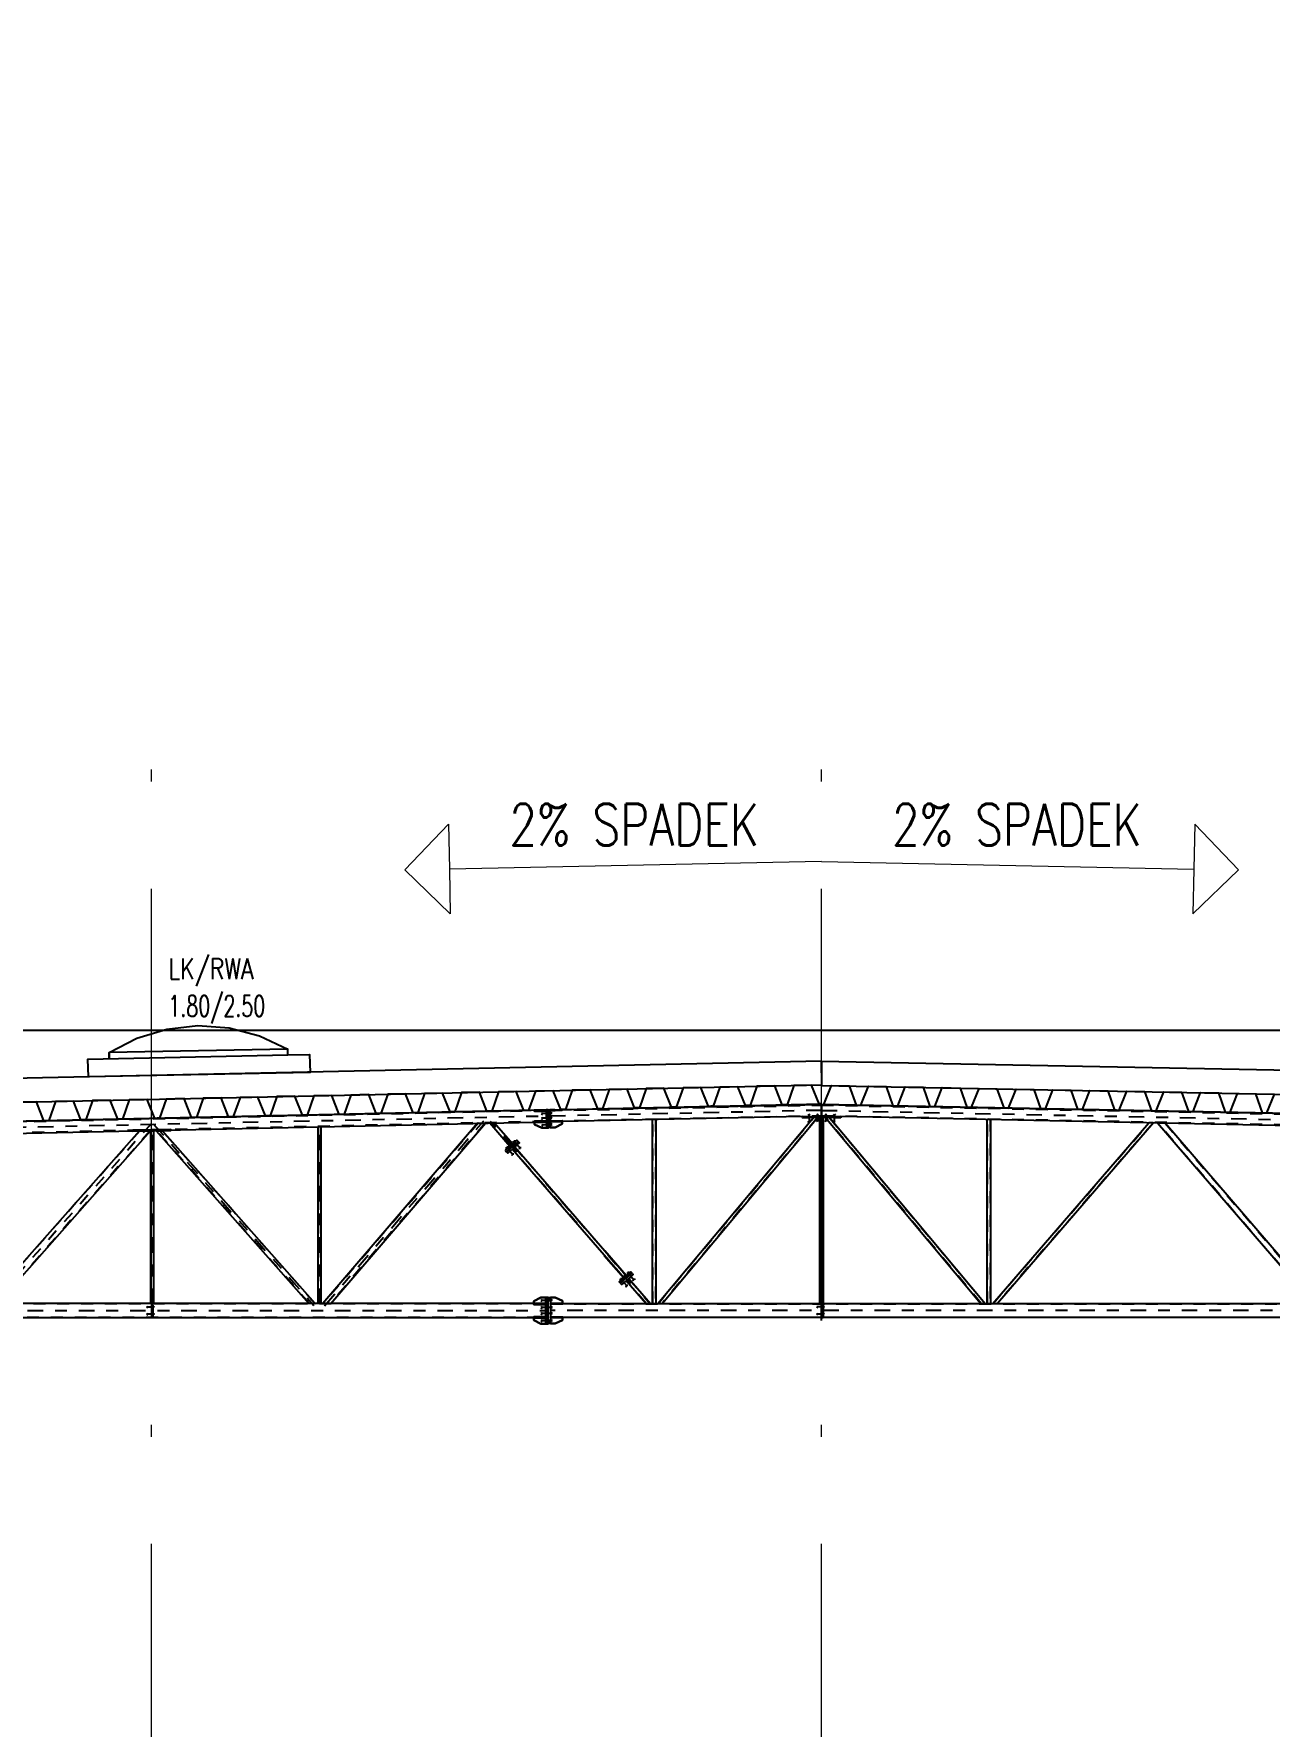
# Model space of a CAD drawing. Extents: x 6529560 to 6558080, y 5579316 to 5588131.
# Drawn here: x 6543749.5 to 6543759.87, y 5579491.62 to 5579505.82 of the extents above; entities that cross this region are included whole.
import ezdxf

# ---------------------------------------------------------------- set-up
doc = ezdxf.new("R2010")
doc.units = 0
doc.header["$MEASUREMENT"] = 0
for name, pattern in [('ACAD_ISO03W100', [30, 12, -18]), ('ACAD_ISO10W100', [18, 12, -3, 0, -3]), ('DASHDOT', [20, 13, -3.4, 0.2, -3.4]), ('GR_SOLID', [0]), ('HIDDEN', [0.375, 0.25, -0.125])]:
    doc.linetypes.add(name, pattern=pattern)
doc.layers.get('0').update_dxf_attribs({"color": 2, "linetype": 'CONTINUOUS', "lineweight": 5})
for name, color, linetype in [('3_Części', 7, 'CONTINUOUS'), ('5_Śruby', 7, 'CONTINUOUS'), ('ACHSRASTER', 10, 'CONTINUOUS'), ('Dachblech_Schnitt', 40, 'CONTINUOUS'), ('Kon', 3, 'CONTINUOUS'), ('KONS_KW_301L', 1, 'CONTINUOUS'), ('Os1', 6, 'CONTINUOUS')]:
    doc.layers.add(name, color=color, linetype=linetype)
for name, color, linetype, lineweight in [('arch_osie', 181, 'CONTINUOUS', 5), ('STRICHART_0_N1', 1, 'GR_SOLID', 18), ('TEXT_N2', 7, 'GR_SOLID', 25)]:
    doc.layers.add(name, color=color, linetype=linetype, lineweight=lineweight)
doc.styles.add('GR_STANDARD', font='simplex.shx')

# ---------------------------------------------------------------- blocks, each defined once
blk = doc.blocks.new('BL1457099143_00005')
at = {"layer": '3_Części', "color": 2, "linetype": 'HIDDEN', "ltscale": 0.1}
for p, q in [((31447, 12176), (31427, 12176)), ((31427, 11986), (31447, 11986))]:
    blk.add_line(p, q, dxfattribs=at)
at = {"layer": '3_Części', "color": 3, "linetype": 'Continuous'}
blk.add_line((31447, 11971), (31447, 11996), dxfattribs=at)
for points in [[(31447, 12166), (31447, 12191), (31427, 12191), (31427, 12166)], [(31447, 11996), (31447, 12166), (31427, 12166), (31427, 11996), (31447, 11996)], [(31427, 11996), (31427, 11971), (31447, 11971)]]:
    blk.add_lwpolyline(points, dxfattribs=at)
blk = doc.blocks.new('BL1457099143_00006')
at = {"layer": '3_Części', "color": 2, "linetype": 'HIDDEN', "ltscale": 0.1}
for p, q in [((31417, 12141), (31327, 12141)), ((31427, 12191), (31427, 12151))]:
    blk.add_line(p, q, dxfattribs=at)
at = {"layer": '3_Części', "color": 3, "linetype": 'Continuous'}
blk.add_line((31417, 12141), (31427, 12151), dxfattribs=at)
blk.add_lwpolyline([(31427, 12191), (31387, 12191), (31327, 12161), (31327, 12141)], dxfattribs=at)
blk = doc.blocks.new('BL1457099143_00007')
at = {"layer": '3_Części', "color": 2, "linetype": 'HIDDEN', "ltscale": 0.1}
blk.add_line((31417, 12029), (31417, 12021), dxfattribs=at)
at = {"layer": '3_Części', "color": 3, "linetype": 'Continuous'}
for points in [[(31387, 12029), (31327, 12029), (31327, 12021), (31387, 12021)], [(31427, 12029), (31387, 12029), (31387, 12021), (31427, 12021), (31427, 12029)]]:
    blk.add_lwpolyline(points, dxfattribs=at)
blk = doc.blocks.new('BL1457099143_00008')
at = {"layer": '3_Części', "color": 2, "linetype": 'HIDDEN', "ltscale": 0.1}
blk.add_line((31417, 12141), (31417, 12133), dxfattribs=at)
at = {"layer": '3_Części', "color": 3, "linetype": 'Continuous'}
for points in [[(31387, 12141), (31327, 12141), (31327, 12133), (31387, 12133)], [(31427, 12141), (31387, 12141), (31387, 12133), (31427, 12133), (31427, 12141)]]:
    blk.add_lwpolyline(points, dxfattribs=at)
blk = doc.blocks.new('BL1457099143_00009')
at = {"layer": '3_Części', "color": 2, "linetype": 'HIDDEN', "ltscale": 0.1}
for p, q in [((31327, 12021), (31417, 12021)), ((31427, 12011), (31427, 11971))]:
    blk.add_line(p, q, dxfattribs=at)
at = {"layer": '3_Części', "color": 3, "linetype": 'Continuous'}
blk.add_line((31427, 12011), (31417, 12021), dxfattribs=at)
blk.add_lwpolyline([(31327, 12021), (31327, 12001), (31387, 11971), (31427, 11971)], dxfattribs=at)
blk = doc.blocks.new('BL1457099143_00010')
at = {"layer": '3_Części', "color": 3, "linetype": 'Continuous'}
for points in [[(31431, 13766), (31428, 13641), (31444, 13640), (31447, 13765), (31431, 13766)], [(31428, 13641), (31428, 13616), (31444, 13615), (31444, 13640)]]:
    blk.add_lwpolyline(points, dxfattribs=at)
blk = doc.blocks.new('BL1457099143_00011')
at = {"layer": '3_Części', "color": 2, "linetype": 'HIDDEN', "ltscale": 0.1}
blk.add_line((31329, 13668), (31419, 13666), dxfattribs=at)
at = {"layer": '3_Części', "color": 3, "linetype": 'Continuous'}
blk.add_lwpolyline([(31329, 13668), (31328, 13648), (31388, 13616), (31428, 13616), (31428, 13656), (31419, 13666)], dxfattribs=at)
blk = doc.blocks.new('BL1457099143_00012')
at = {"layer": '3_Części', "color": 2, "linetype": 'HIDDEN', "ltscale": 0.1}
blk.add_line((31420, 13758), (31421, 13766), dxfattribs=at)
at = {"layer": '3_Części', "color": 3, "linetype": 'Continuous'}
for points in [[(31391, 13766), (31331, 13768), (31330, 13760), (31390, 13758)], [(31430, 13758), (31431, 13766), (31391, 13766), (31390, 13758), (31430, 13758)]]:
    blk.add_lwpolyline(points, dxfattribs=at)
blk = doc.blocks.new('BL1457099143_00013')
at = {"layer": '3_Części', "color": 2, "linetype": 'HIDDEN', "ltscale": 0.1}
blk.add_line((31419, 13666), (31419, 13674), dxfattribs=at)
at = {"layer": '3_Części', "color": 3, "linetype": 'Continuous'}
for points in [[(31389, 13674), (31329, 13676), (31329, 13668), (31389, 13666)], [(31429, 13666), (31429, 13674), (31389, 13674), (31389, 13666), (31429, 13666)]]:
    blk.add_lwpolyline(points, dxfattribs=at)
blk = doc.blocks.new('BL1457099143_00027')
at = {"layer": '3_Części', "color": 3, "linetype": 'Continuous'}
for p, q in [((30769, 12350), (30588, 12141)), ((30627, 12141), (30791, 12330))]:
    blk.add_line(p, q, dxfattribs=at)
at = {"layer": '3_Części', "color": 2, "linetype": 'HIDDEN', "ltscale": 0.1}
for p, q in [((30771, 12348), (30592, 12141)), ((30623, 12141), (30789, 12332)), ((30771, 12348), (30769, 12350)), ((30771, 12348), (30789, 12332)), ((30789, 12332), (30791, 12330)), ((30592, 12141), (30588, 12141)), ((30623, 12141), (30592, 12141)), ((30623, 12141), (30627, 12141))]:
    blk.add_line(p, q, dxfattribs=at)
blk = doc.blocks.new('BL1457099143_00028')
at = {"layer": '3_Części', "color": 3, "linetype": 'Continuous'}
for p, q in [((30750, 12366), (30810, 12314)), ((30821, 12326), (30760, 12379))]:
    blk.add_line(p, q, dxfattribs=at)
for points in [[(30741, 12395), (30731, 12383), (30750, 12366), (30760, 12379), (30741, 12395)], [(30821, 12326), (30810, 12314), (30829, 12298), (30840, 12310), (30821, 12326)]]:
    blk.add_lwpolyline(points, dxfattribs=at)
blk = doc.blocks.new('BL1457099143_00031')
at = {"layer": '3_Części', "color": 3, "linetype": 'Continuous'}
blk.add_line((29151, 13701), (29252, 13699), dxfattribs=at)
for points in [[(29252, 13709), (29151, 13711), (29151, 13701)], [(29252, 13699), (29312, 13698), (29313, 13708), (29252, 13709), (29252, 13699)]]:
    blk.add_lwpolyline(points, dxfattribs=at)
blk = doc.blocks.new('BL1457099143_00033')
at = {"layer": '3_Części', "color": 3, "linetype": 'Continuous'}
blk.add_line((28989, 13698), (29049, 13699), dxfattribs=at)
for points in [[(29049, 13709), (28989, 13708), (28989, 13698)], [(29049, 13699), (29151, 13701), (29150, 13711), (29049, 13709), (29049, 13699)]]:
    blk.add_lwpolyline(points, dxfattribs=at)
blk = doc.blocks.new('BL1457099143_00037')
at = {"layer": '3_Części', "color": 3, "linetype": 'Continuous'}
for p, q in [((29136, 12131), (29136, 12031)), ((29146, 12031), (29146, 12131))]:
    blk.add_line(p, q, dxfattribs=at)
for points in [[(29136, 12141), (29136, 12131), (29146, 12131), (29146, 12141), (29136, 12141)], [(29136, 12031), (29136, 12021), (29146, 12021), (29146, 12031), (29136, 12031)]]:
    blk.add_lwpolyline(points, dxfattribs=at)
blk = doc.blocks.new('BL1457099143_00048')
at = {"layer": '5_Śruby', "color": 2, "linetype": 'Continuous'}
for p, q in [((29034, 13729), (29044, 13721)), ((29036, 13659), (29045, 13667)), ((29044, 13729), (29045, 13659)), ((29054, 13729), (29044, 13721)), ((29055, 13659), (29045, 13667))]:
    blk.add_line(p, q, dxfattribs=at)
blk = doc.blocks.new('BL1457099143_00049')
at = {"layer": '5_Śruby', "color": 2, "linetype": 'Continuous'}
for p, q in [((29108, 13729), (29116, 13723)), ((29108, 13666), (29116, 13672)), ((29116, 13729), (29116, 13666)), ((29123, 13729), (29116, 13723)), ((29123, 13666), (29116, 13672))]:
    blk.add_line(p, q, dxfattribs=at)
blk = doc.blocks.new('BL1457099143_00050')
at = {"layer": '5_Śruby', "color": 2, "linetype": 'Continuous'}
for p, q in [((29128, 12118), (29134, 12111)), ((29128, 12111), (29191, 12111)), ((29128, 12104), (29134, 12111)), ((29191, 12118), (29185, 12111)), ((29191, 12104), (29185, 12111)), ((29128, 12058), (29134, 12051)), ((29128, 12051), (29191, 12051)), ((29128, 12044), (29134, 12051)), ((29191, 12058), (29185, 12051)), ((29191, 12044), (29185, 12051))]:
    blk.add_line(p, q, dxfattribs=at)
blk = doc.blocks.new('BL1457099143_00051')
at = {"layer": '5_Śruby', "color": 2, "linetype": 'Continuous'}
for p, q in [((29178, 13729), (29186, 13723)), ((29178, 13666), (29186, 13672)), ((29186, 13729), (29186, 13666)), ((29193, 13729), (29186, 13723)), ((29193, 13666), (29186, 13672))]:
    blk.add_line(p, q, dxfattribs=at)
blk = doc.blocks.new('BL1457099143_00052')
at = {"layer": '5_Śruby', "color": 2, "linetype": 'Continuous'}
for p, q in [((29246, 13659), (29256, 13667)), ((29248, 13729), (29257, 13721)), ((29257, 13729), (29256, 13659)), ((29265, 13659), (29256, 13667)), ((29267, 13729), (29257, 13721))]:
    blk.add_line(p, q, dxfattribs=at)
blk = doc.blocks.new('BL1457099143_00053')
at = {"layer": '5_Śruby', "color": 2, "linetype": 'Continuous'}
for p, q in [((30779, 12401), (30723, 12336)), ((30809, 12374), (30754, 12310)), ((30772, 12407), (30774, 12394)), ((30786, 12394), (30774, 12394)), ((30802, 12381), (30804, 12368)), ((30817, 12368), (30804, 12368)), ((30716, 12343), (30729, 12342)), ((30731, 12330), (30729, 12342)), ((30746, 12316), (30759, 12316)), ((30761, 12304), (30759, 12316)), ((30777, 12290), (30789, 12290)), ((30840, 12348), (30784, 12284)), ((30791, 12278), (30789, 12290)), ((30832, 12354), (30834, 12342)), ((30847, 12342), (30834, 12342))]:
    blk.add_line(p, q, dxfattribs=at)
blk = doc.blocks.new('BL1457099143_00054')
at = {"layer": '5_Śruby', "color": 2, "linetype": 'Continuous'}
for p, q in [((31414, 12176), (31422, 12166)), ((31414, 12166), (31504, 12166)), ((31414, 12157), (31422, 12166)), ((31414, 12116), (31422, 12106)), ((31414, 12106), (31504, 12106)), ((31414, 12097), (31422, 12106)), ((31504, 12176), (31496, 12166)), ((31504, 12157), (31496, 12166)), ((31504, 12116), (31496, 12106)), ((31504, 12097), (31496, 12106)), ((31414, 12066), (31422, 12056)), ((31414, 12056), (31504, 12056)), ((31414, 12047), (31422, 12056)), ((31414, 12006), (31422, 11996)), ((31414, 11996), (31504, 11996)), ((31414, 11987), (31422, 11996)), ((31504, 12066), (31496, 12056)), ((31504, 12047), (31496, 12056)), ((31504, 12006), (31496, 11996)), ((31504, 11987), (31496, 11996))]:
    blk.add_line(p, q, dxfattribs=at)
blk = doc.blocks.new('BL1457099143_00055')
at = {"layer": '5_Śruby', "color": 2, "linetype": 'Continuous'}
for p, q in [((31415, 13650), (31423, 13641)), ((31415, 13641), (31500, 13639)), ((31415, 13631), (31423, 13641)), ((31416, 13705), (31424, 13696)), ((31416, 13696), (31501, 13694)), ((31416, 13686), (31424, 13696)), ((31417, 13745), (31425, 13736)), ((31417, 13736), (31502, 13734)), ((31417, 13726), (31425, 13736)), ((31500, 13649), (31492, 13639)), ((31500, 13629), (31492, 13639)), ((31501, 13704), (31493, 13694)), ((31501, 13684), (31493, 13694)), ((31502, 13744), (31494, 13734)), ((31502, 13724), (31494, 13734))]:
    blk.add_line(p, q, dxfattribs=at)
blk = doc.blocks.new('BL1457099143_00091')
at = {"layer": '3_Części', "color": 2, "linetype": 'HIDDEN', "ltscale": 0.1}
blk.add_lwpolyline([(31427, 12151), (31417, 12141), (31327, 12141), (31327, 12161), (31387, 12191), (31427, 12191), (31427, 12151)], dxfattribs=at)
blk = doc.blocks.new('BL1457099143_00092')
at = {"layer": '3_Części', "color": 2, "linetype": 'HIDDEN', "ltscale": 0.1}
blk.add_lwpolyline([(31427, 12011), (31427, 11971), (31387, 11971), (31327, 12001), (31327, 12021), (31417, 12021), (31427, 12011)], dxfattribs=at)
blk = doc.blocks.new('BL1457099143_00093')
at = {"layer": '3_Części', "color": 2, "linetype": 'HIDDEN', "ltscale": 0.1}
for p, q in [((31367, 12141), (31327, 12141)), ((31327, 12133), (31327, 12141)), ((31327, 12133), (31367, 12133)), ((31427, 12141), (31367, 12141)), ((31367, 12141), (31367, 12133)), ((31367, 12133), (31427, 12133)), ((31417, 12133), (31417, 12141)), ((31427, 12133), (31427, 12141))]:
    blk.add_line(p, q, dxfattribs=at)
blk = doc.blocks.new('BL1457099143_00094')
at = {"layer": '3_Części', "color": 2, "linetype": 'HIDDEN', "ltscale": 0.1}
for p, q in [((31367, 12029), (31327, 12029)), ((31327, 12021), (31327, 12029)), ((31327, 12021), (31367, 12021)), ((31427, 12029), (31367, 12029)), ((31367, 12029), (31367, 12021)), ((31367, 12021), (31427, 12021)), ((31417, 12021), (31417, 12029)), ((31427, 12021), (31427, 12029))]:
    blk.add_line(p, q, dxfattribs=at)
blk = doc.blocks.new('BL1457099143_00095')
at = {"layer": '3_Części', "color": 2, "linetype": 'HIDDEN', "ltscale": 0.1}
blk.add_lwpolyline([(31419, 13666), (31428, 13656), (31428, 13616), (31388, 13616), (31328, 13648), (31329, 13668), (31419, 13666)], dxfattribs=at)
blk = doc.blocks.new('BL1457099143_00096')
at = {"layer": '3_Części', "color": 2, "linetype": 'HIDDEN', "ltscale": 0.1}
for p, q in [((31329, 13668), (31329, 13676)), ((31389, 13666), (31389, 13674)), ((31419, 13674), (31419, 13666))]:
    blk.add_line(p, q, dxfattribs=at)
for points in [[(31429, 13674), (31389, 13674), (31329, 13676)], [(31329, 13668), (31389, 13666), (31429, 13666), (31429, 13674)]]:
    blk.add_lwpolyline(points, dxfattribs=at)
blk = doc.blocks.new('BL1457099143_00097')
at = {"layer": '3_Części', "color": 2, "linetype": 'HIDDEN', "ltscale": 0.1}
for p, q in [((31330, 13760), (31331, 13768)), ((31390, 13758), (31391, 13766)), ((31421, 13766), (31420, 13758))]:
    blk.add_line(p, q, dxfattribs=at)
for points in [[(31330, 13760), (31390, 13758), (31430, 13758), (31431, 13766)], [(31431, 13766), (31391, 13766), (31331, 13768)]]:
    blk.add_lwpolyline(points, dxfattribs=at)
blk = doc.blocks.new('BL1457099235_00039')
at = {"layer": '3_Części', "color": 3, "linetype": 'Continuous'}
for points in [[(29418, 10814), (29418, 10789), (29438, 10789), (29438, 10814), (29418, 10814)], [(29418, 10789), (29418, 10619), (29438, 10619), (29438, 10789)], [(29418, 10619), (29418, 10594), (29438, 10594), (29438, 10619)]]:
    blk.add_lwpolyline(points, dxfattribs=at)
blk = doc.blocks.new('BL1457099235_00040')
at = {"layer": '3_Części', "color": 2, "linetype": 'HIDDEN', "ltscale": 0.1}
blk.add_line((29408, 10764), (29318, 10764), dxfattribs=at)
at = {"layer": '3_Części', "color": 3, "linetype": 'Continuous'}
blk.add_line((29408, 10764), (29418, 10774), dxfattribs=at)
blk.add_lwpolyline([(29418, 10774), (29418, 10814), (29378, 10814), (29318, 10784), (29318, 10764)], dxfattribs=at)
blk = doc.blocks.new('BL1457099235_00041')
at = {"layer": '3_Części', "color": 2, "linetype": 'HIDDEN', "ltscale": 0.1}
blk.add_line((29318, 10644), (29408, 10644), dxfattribs=at)
at = {"layer": '3_Części', "color": 3, "linetype": 'Continuous'}
blk.add_line((29418, 10634), (29408, 10644), dxfattribs=at)
blk.add_lwpolyline([(29318, 10644), (29318, 10624), (29378, 10594), (29418, 10594), (29418, 10634)], dxfattribs=at)
blk = doc.blocks.new('BL1457099235_00042')
at = {"layer": '3_Części', "color": 2, "linetype": 'HIDDEN', "ltscale": 0.1}
blk.add_line((29408, 10764), (29408, 10756), dxfattribs=at)
at = {"layer": '3_Części', "color": 3, "linetype": 'Continuous'}
for points in [[(29378, 10764), (29318, 10764), (29318, 10756), (29378, 10756)], [(29418, 10756), (29418, 10764), (29378, 10764), (29378, 10756), (29418, 10756)]]:
    blk.add_lwpolyline(points, dxfattribs=at)
blk = doc.blocks.new('BL1457099235_00043')
at = {"layer": '3_Części', "color": 2, "linetype": 'HIDDEN', "ltscale": 0.1}
blk.add_line((29408, 10652), (29408, 10644), dxfattribs=at)
at = {"layer": '3_Części', "color": 3, "linetype": 'Continuous'}
for points in [[(29378, 10652), (29318, 10652), (29318, 10644), (29378, 10644)], [(29418, 10644), (29418, 10652), (29378, 10652), (29378, 10644), (29418, 10644)]]:
    blk.add_lwpolyline(points, dxfattribs=at)
blk = doc.blocks.new('BL1457099235_00044')
at = {"layer": '3_Części', "color": 3, "linetype": 'Continuous'}
for points in [[(29441, 12264), (29438, 12389), (29422, 12388), (29425, 12263)], [(29441, 12239), (29441, 12264), (29425, 12263), (29425, 12238), (29441, 12239)]]:
    blk.add_lwpolyline(points, dxfattribs=at)
blk = doc.blocks.new('BL1457099235_00045')
at = {"layer": '3_Części', "color": 2, "linetype": 'HIDDEN', "ltscale": 0.1}
for p, q in [((29325, 12286), (29414, 12288)), ((29425, 12278), (29425, 12238))]:
    blk.add_line(p, q, dxfattribs=at)
at = {"layer": '3_Części', "color": 3, "linetype": 'Continuous'}
blk.add_line((29425, 12278), (29414, 12288), dxfattribs=at)
blk.add_lwpolyline([(29325, 12286), (29325, 12266), (29385, 12237), (29425, 12238)], dxfattribs=at)
blk = doc.blocks.new('BL1457099235_00046')
at = {"layer": '3_Części', "color": 2, "linetype": 'HIDDEN', "ltscale": 0.1}
blk.add_line((29414, 12288), (29414, 12296), dxfattribs=at)
at = {"layer": '3_Części', "color": 3, "linetype": 'Continuous'}
for points in [[(29384, 12295), (29324, 12294), (29324, 12286), (29384, 12287)], [(29424, 12296), (29384, 12295), (29384, 12287), (29424, 12288), (29424, 12296)]]:
    blk.add_lwpolyline(points, dxfattribs=at)
blk = doc.blocks.new('BL1457099235_00047')
at = {"layer": '3_Części', "color": 2, "linetype": 'HIDDEN', "ltscale": 0.1}
blk.add_line((29413, 12380), (29412, 12388), dxfattribs=at)
at = {"layer": '3_Części', "color": 3, "linetype": 'Continuous'}
for points in [[(29382, 12387), (29322, 12386), (29323, 12378), (29383, 12379)], [(29422, 12388), (29382, 12387), (29383, 12379), (29423, 12380), (29422, 12388)]]:
    blk.add_lwpolyline(points, dxfattribs=at)
blk = doc.blocks.new('BL1457099235_00049')
at = {"layer": '3_Części', "color": 3, "linetype": 'Continuous'}
blk.add_line((28948, 12279), (29117, 12083), dxfattribs=at)
at = {"layer": '3_Części', "color": 2, "linetype": 'HIDDEN', "ltscale": 0.1}
for p, q in [((28951, 12279), (28948, 12279)), ((29137, 12101), (28983, 12279)), ((28983, 12279), (28987, 12279))]:
    blk.add_line(p, q, dxfattribs=at)
blk.add_lwpolyline([(29119, 12085), (28951, 12279), (28983, 12279)], dxfattribs=at)
at = {"layer": '3_Części', "color": 3, "linetype": 'Continuous'}
blk.add_lwpolyline([(29117, 12083), (29140, 12103), (28987, 12279)], dxfattribs=at)
blk = doc.blocks.new('BL1457099235_00050')
at = {"layer": '3_Części', "color": 3, "linetype": 'Continuous'}
for points in [[(29109, 12054), (29169, 12107), (29159, 12119), (29098, 12067)], [(29169, 12107), (29188, 12123), (29177, 12135), (29159, 12119)], [(29079, 12050), (29090, 12038), (29109, 12054), (29098, 12067), (29079, 12050)]]:
    blk.add_lwpolyline(points, dxfattribs=at)
blk = doc.blocks.new('BL1457099235_00058')
at = {"layer": '3_Części', "color": 3, "linetype": 'Continuous'}
blk.add_lwpolyline([(25951, 12209), (26271, 12215), (26270, 12225), (25951, 12219), (25951, 12209)], dxfattribs=at)
blk = doc.blocks.new('BL1457099235_00067')
at = {"layer": '5_Śruby', "color": 2, "linetype": 'Continuous'}
for p, q in [((29090, 12076), (29145, 12012)), ((29097, 12083), (29095, 12070)), ((29113, 12096), (29125, 12096)), ((29120, 12103), (29175, 12038)), ((29127, 12109), (29125, 12096)), ((29143, 12122), (29155, 12123)), ((29150, 12129), (29206, 12064)), ((29157, 12135), (29155, 12123)), ((29082, 12070), (29095, 12070)), ((29138, 12006), (29140, 12018)), ((29152, 12018), (29140, 12018)), ((29168, 12032), (29170, 12044)), ((29183, 12045), (29170, 12044)), ((29198, 12058), (29200, 12070)), ((29213, 12071), (29200, 12070))]:
    blk.add_line(p, q, dxfattribs=at)
blk = doc.blocks.new('BL1457099235_00068')
at = {"layer": '5_Śruby', "color": 2, "linetype": 'Continuous'}
for p, q in [((29381, 10799), (29389, 10789)), ((29471, 10799), (29463, 10789)), ((29471, 10789), (29381, 10789)), ((29381, 10780), (29389, 10789)), ((29381, 10739), (29389, 10729)), ((29471, 10729), (29381, 10729)), ((29381, 10720), (29389, 10729)), ((29381, 10689), (29389, 10679)), ((29471, 10679), (29381, 10679)), ((29381, 10670), (29389, 10679)), ((29471, 10780), (29463, 10789)), ((29471, 10739), (29463, 10729)), ((29471, 10720), (29463, 10729)), ((29471, 10689), (29463, 10679)), ((29471, 10670), (29463, 10679)), ((29381, 10629), (29389, 10619)), ((29471, 10619), (29381, 10619)), ((29381, 10610), (29389, 10619)), ((29471, 10629), (29463, 10619)), ((29471, 10610), (29463, 10619))]:
    blk.add_line(p, q, dxfattribs=at)
blk = doc.blocks.new('BL1457099235_00069')
at = {"layer": '5_Śruby', "color": 2, "linetype": 'Continuous'}
for p, q in [((29383, 12367), (29391, 12358)), ((29468, 12359), (29383, 12357)), ((29383, 12348), (29391, 12358)), ((29468, 12369), (29460, 12359)), ((29468, 12350), (29460, 12359)), ((29384, 12327), (29392, 12318)), ((29469, 12319), (29384, 12317)), ((29384, 12308), (29392, 12318)), ((29385, 12272), (29393, 12263)), ((29470, 12264), (29385, 12262)), ((29385, 12253), (29393, 12263)), ((29469, 12329), (29461, 12319)), ((29469, 12310), (29461, 12319)), ((29470, 12274), (29462, 12264)), ((29470, 12255), (29462, 12264))]:
    blk.add_line(p, q, dxfattribs=at)
blk = doc.blocks.new('BL1457099235_00072')
at = {"layer": '3_Części', "color": 1, "linetype": 'DASHDOT', "ltscale": 0.05}
blk.add_line((29132, 12089), (28956, 12292), dxfattribs=at)
blk = doc.blocks.new('BL1457099235_00107')
at = {"layer": '3_Części', "color": 2, "linetype": 'HIDDEN', "ltscale": 0.1}
blk.add_lwpolyline([(29418, 10774), (29408, 10764), (29318, 10764), (29318, 10784), (29378, 10814), (29418, 10814), (29418, 10774)], dxfattribs=at)
blk = doc.blocks.new('BL1457099235_00108')
at = {"layer": '3_Części', "color": 2, "linetype": 'HIDDEN', "ltscale": 0.1}
for p, q in [((29318, 10644), (29318, 10652)), ((29378, 10644), (29378, 10652)), ((29408, 10644), (29408, 10652))]:
    blk.add_line(p, q, dxfattribs=at)
for points in [[(29418, 10652), (29378, 10652), (29318, 10652)], [(29318, 10644), (29378, 10644), (29418, 10644), (29418, 10652)]]:
    blk.add_lwpolyline(points, dxfattribs=at)
blk = doc.blocks.new('BL1457099235_00109')
at = {"layer": '3_Części', "color": 2, "linetype": 'HIDDEN', "ltscale": 0.1}
for p, q in [((29318, 10756), (29318, 10764)), ((29378, 10756), (29378, 10764)), ((29408, 10756), (29408, 10764))]:
    blk.add_line(p, q, dxfattribs=at)
for points in [[(29418, 10764), (29378, 10764), (29318, 10764)], [(29318, 10756), (29378, 10756), (29418, 10756), (29418, 10764)]]:
    blk.add_lwpolyline(points, dxfattribs=at)
blk = doc.blocks.new('BL1457099235_00110')
at = {"layer": '3_Części', "color": 2, "linetype": 'HIDDEN', "ltscale": 0.1}
blk.add_lwpolyline([(29418, 10634), (29418, 10594), (29378, 10594), (29318, 10624), (29318, 10644), (29408, 10644), (29418, 10634)], dxfattribs=at)
blk = doc.blocks.new('BL1457099235_00111')
at = {"layer": '3_Części', "color": 2, "linetype": 'HIDDEN', "ltscale": 0.1}
blk.add_lwpolyline([(29414, 12288), (29425, 12278), (29425, 12238), (29385, 12237), (29325, 12266), (29325, 12286), (29414, 12288)], dxfattribs=at)
blk = doc.blocks.new('BL1457099235_00112')
at = {"layer": '3_Części', "color": 2, "linetype": 'HIDDEN', "ltscale": 0.1}
for p, q in [((29323, 12378), (29322, 12386)), ((29383, 12379), (29382, 12387)), ((29412, 12388), (29413, 12380)), ((29423, 12380), (29422, 12388))]:
    blk.add_line(p, q, dxfattribs=at)
for points in [[(29422, 12388), (29382, 12387), (29322, 12386)], [(29323, 12378), (29383, 12379), (29423, 12380)]]:
    blk.add_lwpolyline(points, dxfattribs=at)
blk = doc.blocks.new('BL1457099235_00113')
at = {"layer": '3_Części', "color": 2, "linetype": 'HIDDEN', "ltscale": 0.1}
for p, q in [((29324, 12286), (29324, 12294)), ((29384, 12287), (29384, 12295)), ((29414, 12296), (29414, 12288)), ((29424, 12288), (29424, 12296))]:
    blk.add_line(p, q, dxfattribs=at)
for points in [[(29424, 12296), (29384, 12295), (29324, 12294)], [(29324, 12286), (29384, 12287), (29424, 12288)]]:
    blk.add_lwpolyline(points, dxfattribs=at)
blk = doc.blocks.new('BL1457099235_00114')
at = {"layer": '3_Części', "color": 2, "linetype": 'HIDDEN', "ltscale": 0.1}
for p, q in [((26124, 10764), (26114, 10764)), ((26124, 10759), (26114, 10759)), ((26124, 10759), (26124, 10764)), ((26124, 10649), (26124, 10759)), ((26114, 10649), (26114, 10644)), ((26114, 10649), (26124, 10649)), ((26124, 10644), (26114, 10644)), ((26124, 10644), (26124, 10649))]:
    blk.add_line(p, q, dxfattribs=at)
blk.add_lwpolyline([(26114, 10764), (26114, 10759), (26114, 10649)], dxfattribs=at)
blk = doc.blocks.new('BL1457099235_00115')
at = {"layer": '5_Śruby', "color": 2, "linetype": 'Continuous'}
for p, q in [((26069, 10742), (26075, 10734)), ((26132, 10734), (26069, 10734)), ((26069, 10727), (26075, 10734)), ((26069, 10682), (26075, 10674)), ((26132, 10674), (26069, 10674)), ((26069, 10667), (26075, 10674)), ((26132, 10742), (26126, 10734)), ((26132, 10727), (26126, 10734)), ((26132, 10682), (26126, 10674)), ((26132, 10667), (26126, 10674))]:
    blk.add_line(p, q, dxfattribs=at)
blk = doc.blocks.new('A$C5C0C1CCD')
at = {"layer": '3_Części', "color": 1, "linetype": 'DASHDOT', "ltscale": 10}
for p, q in [((6269, 88), (-4163, -134)), ((2097, -1552), (3433, 1)), ((6269, 88), (17296, -134)), ((649, -1537), (649, -25)), ((658, -24), (2007, -1549)), ((2054, -1537), (2054, -41)), ((-3406, -1592), (3958, -1592)), ((15874, -1592), (3988, -1592))]:
    blk.add_line(p, q, dxfattribs=at)
at = {"layer": '3_Części', "color": 2, "linetype": 'HIDDEN', "ltscale": 0.1}
for p, q in [((3857, 90), (3957, 92)), ((3957, 86), (3957, 92)), ((3957, 86), (3959, -2)), ((4029, 93), (3989, 92)), ((3989, 86), (3989, 92)), ((3989, 86), (3991, -2)), ((4852, 9), (4849, 9)), ((4876, 10), (4852, 9)), ((4876, 10), (4879, 10)), ((6107, 35), (6269, 38)), ((6202, 26), (6198, 26)), ((6234, 27), (6202, 26)), ((6234, 27), (6238, 27)), ((6270, 38), (6431, 35)), ((6284, 27), (6284, 27)), ((6304, 27), (6300, 27)), ((6336, 26), (6304, 27)), ((6336, 26), (6340, 26)), ((7662, 10), (7659, 10)), ((7686, 9), (7662, 10)), ((7686, 9), (7689, 9)), ((543, -87), (539, -87)), ((630, -85), (634, -85)), ((637, -85), (634, -85)), ((637, -85), (637, -1532)), ((661, -84), (664, -84)), ((688, -84), (684, -84)), ((2015, -1532), (733, -83)), ((733, -83), (736, -83)), ((2042, -47), (2039, -47)), ((2042, -47), (2042, -1532)), ((2066, -46), (2069, -46)), ((3386, -20), (2086, -1532)), ((3386, -20), (3382, -20)), ((3445, -19), (3449, -19)), ((3859, -10), (3959, -8)), ((3959, -2), (3959, -8)), ((3991, -2), (3991, -8)), ((3991, -8), (4091, -6)), ((9021, -17), (9017, -17)), ((9052, -18), (9021, -17)), ((9052, -18), (9056, -18)), ((9094, -19), (9090, -19)), ((9153, -20), (9094, -19)), ((9153, -20), (9157, -20)), ((4610, -1317), (4608, -1319)), ((4628, -1301), (4610, -1317)), ((4628, -1301), (4630, -1299)), ((637, -1532), (634, -1532)), ((661, -1532), (664, -1532)), ((1970, -1532), (1966, -1532)), ((2015, -1532), (2019, -1532)), ((2042, -1532), (2039, -1532)), ((2066, -1532), (2069, -1532)), ((2086, -1532), (2082, -1532)), ((2144, -1532), (2148, -1532)), ((3853, -1532), (3953, -1532)), ((3993, -1536), (3993, -1532)), ((4093, -1532), (3993, -1532)), ((3993, -1536), (3993, -1648)), ((4852, -1532), (4849, -1532)), ((4852, -1532), (4876, -1532)), ((4876, -1532), (4879, -1532)), ((4899, -1532), (4895, -1532)), ((4899, -1532), (4930, -1532)), ((4930, -1532), (4934, -1532)), ((6257, -1532), (6254, -1532)), ((6257, -1532), (6281, -1532)), ((6284, -1532), (6274, -1532)), ((6281, -1532), (6284, -1532)), ((7609, -1532), (7605, -1532)), ((7609, -1532), (7640, -1532)), ((7640, -1532), (7644, -1532)), ((7662, -1532), (7659, -1532)), ((7662, -1532), (7686, -1532)), ((7686, -1532), (7689, -1532)), ((7710, -1532), (7706, -1532)), ((7710, -1532), (7742, -1532)), ((7742, -1532), (7746, -1532)), ((3853, -1652), (3953, -1652)), ((3993, -1648), (3993, -1652)), ((3993, -1652), (4093, -1652)), ((6274, -1652), (6284, -1652))]:
    blk.add_line(p, q, dxfattribs=at)
at = {"layer": '3_Części', "color": 3, "linetype": 'Continuous'}
for p, q in [((4029, 93), (6269, 138)), ((6107, 35), (4091, -6)), ((4849, -1532), (4849, 9)), ((4879, 10), (4879, -1532)), ((4895, -1532), (6198, 26)), ((6238, 27), (4934, -1532)), ((6254, -1532), (6254, 27)), ((6254, 27), (6284, 27)), ((6269, 38), (6269, 138)), ((6269, 138), (17292, -75)), ((6269, 138), (6269, 38)), ((6270, 38), (6269, 38)), ((6269, 38), (6269, 38)), ((6284, 27), (6284, -1532)), ((7605, -1532), (6300, 27)), ((6340, 26), (7644, -1532)), ((11733, -72), (6431, 35)), ((7659, -1532), (7659, 10)), ((7689, 9), (7689, -1532)), ((539, -87), (-732, -1522)), ((-638, -1522), (634, -85)), ((634, -85), (634, -1532)), ((664, -1532), (664, -84)), ((684, -84), (1966, -1532)), ((2019, -1532), (736, -83)), ((2039, -47), (2039, -1532)), ((2069, -1532), (2069, -46)), ((3382, -20), (2082, -1532)), ((2148, -1532), (3449, -19)), ((7706, -1532), (9017, -17)), ((9056, -18), (7746, -1532)), ((10391, -1532), (9090, -19)), ((9157, -20), (10457, -1532)), ((4608, -1319), (3673, -238)), ((3695, -218), (4630, -1299)), ((4444, -1129), (4608, -1319)), ((4630, -1299), (4450, -1090)), ((3953, -1652), (3953, -1532)), ((4093, -1532), (6274, -1532)), ((6284, -1532), (11879, -1532)), ((6274, -1652), (4093, -1652)), ((11879, -1652), (6284, -1652))]:
    blk.add_line(p, q, dxfattribs=at)
at = {"layer": '3_Części', "color": 1, "linetype": 'DASHDOT', "ltscale": 0.05}
blk.add_line((640, -25), (-709, -1549), dxfattribs=at)
at = {"layer": '3_Części', "color": 3, "linetype": 'Continuous'}
for points in [[(3857, 90), (-4159, -84), (-4157, -184), (3859, -10)], [(3853, -1532), (-3401, -1532), (-3401, -1652), (3853, -1652)]]:
    blk.add_lwpolyline(points, dxfattribs=at)
at = {"layer": '3_Części', "color": 2, "linetype": 'HIDDEN', "ltscale": 0.1}
for points in [[(637, -85), (661, -84), (661, -1532), (637, -1532)], [(2015, -1532), (1970, -1532), (688, -84), (733, -83)], [(2042, -47), (2066, -46), (2066, -1532), (2042, -1532)], [(3386, -20), (3445, -19), (2144, -1532), (2086, -1532)]]:
    blk.add_lwpolyline(points, dxfattribs=at)
at = {"layer": 'ACHSRASTER'}
blk.add_line((3447, -19), (3482, -18), dxfattribs=at)
at = {"layer": 'KONS_KW_301L', "linetype": 'ACAD_ISO03W100'}
for p, q in [((3957, 86), (-3957, -86)), ((3989, 86), (6269, 132)), ((3991, -2), (6269, 44)), ((4852, -1532), (4852, 9)), ((4876, 10), (4876, -1532)), ((4899, -1532), (6202, 26)), ((6234, 27), (4930, -1532)), ((6257, -1532), (6257, 27)), ((6269, 132), (17292, -81)), ((6269, 44), (17089, -165)), ((6281, 27), (6281, -1532)), ((7609, -1532), (6304, 27)), ((6336, 26), (7640, -1532)), ((7662, -1532), (7662, 10)), ((7686, 9), (7686, -1532)), ((-4157, -178), (3959, -2)), ((543, -87), (-728, -1522)), ((7710, -1532), (9021, -17)), ((9052, -18), (7742, -1532)), ((10395, -1532), (9094, -19)), ((9153, -20), (10453, -1532)), ((4610, -1317), (3675, -236)), ((3693, -220), (4628, -1301)), ((3953, -1536), (-3401, -1536)), ((3993, -1536), (15869, -1536)), ((-3401, -1648), (3953, -1648)), ((3993, -1648), (15869, -1648))]:
    blk.add_line(p, q, dxfattribs=at)
blk.add_lwpolyline([(543, -87), (630, -85), (-642, -1522), (-728, -1522)], dxfattribs=at)
for name, p in [('BL1457099235_00047', (-25465, -12297)), ('BL1457099235_00112', (-25465, -12297)), ('BL1457099235_00069', (-25465, -12297)), ('BL1457099235_00044', (-25465, -12297)), ('BL1457099235_00058', (-25465, -12297)), ('BL1457099235_00049', (-25465, -12297)), ('BL1457099235_00072', (-25465, -12297)), ('BL1457099235_00046', (-25465, -12297)), ('BL1457099235_00113', (-25465, -12297)), ('BL1457099235_00045', (-25465, -12297)), ('BL1457099235_00111', (-25465, -12297)), ('BL1457099235_00050', (-25465, -12297)), ('BL1457099235_00067', (-25465, -12297)), ('BL1457099235_00050', (-25455, -12309)), ('BL1457099235_00115', (-25465, -12297)), ('BL1457099235_00114', (-25465, -12297)), ('BL1457099235_00040', (-25465, -12297)), ('BL1457099235_00107', (-25465, -12297)), ('BL1457099235_00042', (-25465, -12297)), ('BL1457099235_00109', (-25465, -12297)), ('BL1457099235_00068', (-25465, -12297)), ('BL1457099235_00039', (-25465, -12297)), ('BL1457099235_00043', (-25465, -12297)), ('BL1457099235_00108', (-25465, -12297)), ('BL1457099235_00041', (-25465, -12297)), ('BL1457099235_00110', (-25465, -12297))]:
    blk.add_blockref(name, p)
at = {"xscale": -1}
for name in ['BL1457099143_00055', 'BL1457099143_00010', 'BL1457099143_00012', 'BL1457099143_00097', 'BL1457099143_00013', 'BL1457099143_00096', 'BL1457099143_00031', 'BL1457099143_00052', 'BL1457099143_00051', 'BL1457099143_00033', 'BL1457099143_00049', 'BL1457099143_00048', 'BL1457099143_00011', 'BL1457099143_00095', 'BL1457099143_00053', 'BL1457099143_00028', 'BL1457099143_00027', 'BL1457099143_00054', 'BL1457099143_00005', 'BL1457099143_00006', 'BL1457099143_00091', 'BL1457099143_00008', 'BL1457099143_00093', 'BL1457099143_00050', 'BL1457099143_00037', 'BL1457099143_00007', 'BL1457099143_00094', 'BL1457099143_00009', 'BL1457099143_00092']:
    blk.add_blockref(name, (35420, -13673), dxfattribs=at)
at = {"rotation": 261.7403853920354}
blk.add_blockref('BL1457099143_00028', (-3171, 30925), dxfattribs=at)

msp = doc.modelspace()

# ---------------------------------------------------------------- linework, layer by layer
at = {"layer": 'arch_osie', "linetype": 'ACAD_ISO10W100', "ltscale": 0.3, "extrusion": (8.0265e-10, -4.94832e-09, 1), "elevation": 0}
for points in [[(6543750.4902, 5579478.5458), (6543750.4902, 5579500.3799)], [(6543756.1152, 5579478.5458), (6543756.1152, 5579500.3799)]]:
    msp.add_lwpolyline(points, dxfattribs=at)
at = {"layer": 'Dachblech_Schnitt', "elevation": 0.0224}
for points in [[(6543754.2552, 5579496.7991), (6543754.2352, 5579496.7986), (6543754.1718, 5579496.9573), (6543754.0218, 5579496.9541), (6543753.9653, 5579496.7928), (6543753.9253, 5579496.7919), (6543753.8618, 5579496.9506), (6543753.7119, 5579496.9474), (6543753.6553, 5579496.7861), (6543753.6154, 5579496.7853), (6543753.5519, 5579496.9439), (6543753.4019, 5579496.9407), (6543753.3454, 5579496.7794), (6543753.3254, 5579496.779)], [(6543755.185, 5579496.8192), (6543755.165, 5579496.8187), (6543755.1015, 5579496.9774), (6543754.9516, 5579496.9741), (6543754.8951, 5579496.8129), (6543754.8551, 5579496.812), (6543754.7916, 5579496.9707), (6543754.6417, 5579496.9675), (6543754.5851, 5579496.8062), (6543754.5451, 5579496.8053), (6543754.4817, 5579496.964), (6543754.3317, 5579496.9608), (6543754.2752, 5579496.7995), (6543754.2552, 5579496.7991)], [(6543756.1148, 5579496.8392), (6543756.0948, 5579496.8388), (6543756.0313, 5579496.9975), (6543755.8814, 5579496.9942), (6543755.8248, 5579496.833), (6543755.7848, 5579496.8321), (6543755.7214, 5579496.9908), (6543755.5714, 5579496.9875), (6543755.5149, 5579496.8263), (6543755.4749, 5579496.8254), (6543755.4115, 5579496.9841), (6543755.2615, 5579496.9808), (6543755.205, 5579496.8196), (6543755.185, 5579496.8192)], [(6543756.1143, 5579496.8354), (6543756.1343, 5579496.835), (6543756.1974, 5579496.9938), (6543756.3474, 5579496.9909), (6543756.4043, 5579496.8298), (6543756.4443, 5579496.829), (6543756.5074, 5579496.9878), (6543756.6573, 5579496.9849), (6543756.7142, 5579496.8238), (6543756.7542, 5579496.823), (6543756.8173, 5579496.9819), (6543756.9673, 5579496.979), (6543757.0242, 5579496.8178), (6543757.0442, 5579496.8175)], [(6543757.0442, 5579496.8175), (6543757.0642, 5579496.8171), (6543757.1272, 5579496.9759), (6543757.2772, 5579496.973), (6543757.3341, 5579496.8119), (6543757.3741, 5579496.8111), (6543757.4372, 5579496.9699), (6543757.5872, 5579496.967), (6543757.6441, 5579496.8059), (6543757.6841, 5579496.8051), (6543757.7471, 5579496.964), (6543757.8971, 5579496.9611), (6543757.954, 5579496.7999), (6543757.974, 5579496.7996)], [(6543757.974, 5579496.7996), (6543757.994, 5579496.7992), (6543758.0571, 5579496.958), (6543758.207, 5579496.9551), (6543758.2639, 5579496.794), (6543758.3039, 5579496.7932), (6543758.367, 5579496.952), (6543758.517, 5579496.9491), (6543758.5739, 5579496.788), (6543758.6139, 5579496.7872), (6543758.6769, 5579496.946), (6543758.8269, 5579496.9432), (6543758.8838, 5579496.782), (6543758.9038, 5579496.7816)], [(6543749.6063, 5579496.6987), (6543749.5863, 5579496.6982), (6543749.5228, 5579496.8569), (6543749.3729, 5579496.8537), (6543749.3164, 5579496.6924), (6543749.2764, 5579496.6915), (6543749.2129, 5579496.8502), (6543749.063, 5579496.847), (6543749.0064, 5579496.6857), (6543748.9664, 5579496.6848), (6543748.903, 5579496.8435), (6543748.753, 5579496.8403), (6543748.6965, 5579496.679), (6543748.6765, 5579496.6786)], [(6543750.5361, 5579496.7187), (6543750.5161, 5579496.7183), (6543750.4526, 5579496.877), (6543750.3027, 5579496.8737), (6543750.2461, 5579496.7125), (6543750.2061, 5579496.7116), (6543750.1427, 5579496.8703), (6543749.9927, 5579496.8671), (6543749.9362, 5579496.7058), (6543749.8962, 5579496.7049), (6543749.8328, 5579496.8636), (6543749.6828, 5579496.8604), (6543749.6263, 5579496.6991), (6543749.6063, 5579496.6987)], [(6543751.4659, 5579496.7388), (6543751.4459, 5579496.7384), (6543751.3824, 5579496.8971), (6543751.2325, 5579496.8938), (6543751.1759, 5579496.7326), (6543751.1359, 5579496.7317), (6543751.0725, 5579496.8904), (6543750.9225, 5579496.8871), (6543750.866, 5579496.7259), (6543750.826, 5579496.725), (6543750.7626, 5579496.8837), (6543750.6126, 5579496.8804), (6543750.5561, 5579496.7192), (6543750.5361, 5579496.7187)], [(6543752.3956, 5579496.7589), (6543752.3756, 5579496.7585), (6543752.3122, 5579496.9171), (6543752.1622, 5579496.9139), (6543752.1057, 5579496.7526), (6543752.0657, 5579496.7518), (6543752.0023, 5579496.9105), (6543751.8523, 5579496.9072), (6543751.7958, 5579496.746), (6543751.7558, 5579496.7451), (6543751.6923, 5579496.9038), (6543751.5424, 5579496.9005), (6543751.4858, 5579496.7393), (6543751.4659, 5579496.7388)], [(6543753.3254, 5579496.779), (6543753.3054, 5579496.7786), (6543753.242, 5579496.9372), (6543753.092, 5579496.934), (6543753.0355, 5579496.7727), (6543752.9955, 5579496.7719), (6543752.9321, 5579496.9305), (6543752.7821, 5579496.9273), (6543752.7256, 5579496.766), (6543752.6856, 5579496.7652), (6543752.6221, 5579496.9238), (6543752.4722, 5579496.9206), (6543752.4156, 5579496.7593), (6543752.3956, 5579496.7589)], [(6543758.9038, 5579496.7816), (6543758.9238, 5579496.7813), (6543758.9869, 5579496.9401), (6543759.1369, 5579496.9372), (6543759.1938, 5579496.7761), (6543759.2338, 5579496.7753), (6543759.2968, 5579496.9341), (6543759.4468, 5579496.9312), (6543759.5037, 5579496.7701), (6543759.5437, 5579496.7693), (6543759.6068, 5579496.9281), (6543759.7567, 5579496.9253), (6543759.8137, 5579496.7641), (6543759.8337, 5579496.7637)], [(6543759.8337, 5579496.7637), (6543759.8537, 5579496.7634), (6543759.9167, 5579496.9222), (6543760.0667, 5579496.9193), (6543760.1236, 5579496.7582), (6543760.1636, 5579496.7574), (6543760.2267, 5579496.9162), (6543760.3766, 5579496.9133), (6543760.4335, 5579496.7522), (6543760.4735, 5579496.7514), (6543760.5366, 5579496.9102), (6543760.6866, 5579496.9074), (6543760.7435, 5579496.7462), (6543760.7635, 5579496.7458)]]:
    msp.add_lwpolyline(points, dxfattribs=at)
at = {"layer": 'Kon'}
for p, q in [((6543745.5421, 5579496.6109, 0.0224), (6543756.1155, 5579496.8392, 0.0224)), ((6543767.2389, 5579496.6208, 0.0224), (6543756.1151, 5579496.8354, 0.0224)), ((6543756.1152, 5579496.8354, 0.0224), (6543756.1152, 5579496.6643, 0.0224))]:
    msp.add_line(p, q, dxfattribs=at)
at = {"layer": 'KONS_KW_301L'}
msp.add_line((6543799.9914, 5579497.4549, -6.2957), (6543721.7998, 5579497.4549, -0.0145), dxfattribs=at)
at = {"layer": 'KONS_KW_301L', "extrusion": (1e-15, 0, -1)}
msp.add_lwpolyline([(-6543751.6346, 5579497.2502), (-6543751.8146, 5579497.2539), (-6543751.8206, 5579497.1039), (-6543749.9606, 5579497.0664), (-6543749.9546, 5579497.2163), (-6543751.6346, 5579497.2502), (-6543751.6325, 5579497.3002), (-6543750.1325, 5579497.2699), (-6543750.1346, 5579497.2199), (-6543750.1325, 5579497.2699), (-6543750.1325, 5579497.2699), (-6543750.1325, 5579497.2699), (-6543750.1325, 5579497.2699), (-6543750.1325, 5579497.2699), (-6543750.1325, 5579497.2699), (-6543750.1325, 5579497.2699), (-6543750.1325, 5579497.2699), (-6543750.1325, 5579497.2699), (-6543750.3657, 5579497.3913), (-6543750.6171, 5579497.4681), (-6543750.8783, 5579497.4975), (-6543751.1404, 5579497.4786), (-6543751.3947, 5579497.4121), (-6543751.6325, 5579497.3002)], dxfattribs=at)
at = {"layer": 'KONS_KW_301L'}
for points in [[(6543744.8639, 5579496.7563), (6543756.1155, 5579496.9993), (6543756.1149, 5579497.1993), (6543744.8639, 5579496.9563), (6543744.8639, 5579496.7563)], [(6543767.3649, 5579496.7788), (6543767.3645, 5579496.9788), (6543756.1133, 5579497.1954), (6543756.1144, 5579496.9954), (6543767.3649, 5579496.7788)]]:
    msp.add_lwpolyline(points, dxfattribs=at)
at = {"layer": 'Os1'}
msp.add_line((6543756.1152, 5579495.0214, 0.0224), (6543756.1152, 5579496.7498, 0.0224), dxfattribs=at)
at = {"layer": 'STRICHART_0_N1', "extrusion": (1.89e-14, -5.76e-14, -1)}
msp.add_lwpolyline([(-6543756.1152, 5579498.8729), (-6543752.9902, 5579498.811), (-6543752.9977, 5579498.4359), (-6543752.6151, 5579498.8036), (-6543752.9828, 5579499.1862), (-6543752.9902, 5579498.811)], dxfattribs=at)
at = {"layer": 'STRICHART_0_N1'}
msp.add_lwpolyline([(6543756.1152, 5579498.8729), (6543759.2402, 5579498.811), (6543759.2327, 5579498.4359), (6543759.6153, 5579498.8036), (6543759.2476, 5579499.1862), (6543759.2402, 5579498.811)], dxfattribs=at)

# ---------------------------------------------------------------- block references
at = {"layer": 'ACHSRASTER', "xscale": 0.0010000000006282, "yscale": 0.0010000000006282, "zscale": 0.0010000000006282}
msp.add_blockref('A$C5C0C1CCD', (6543749.8452, 5579496.6976, 0.0224), dxfattribs=at)

# ---------------------------------------------------------------- texts
at = {"layer": 'KONS_KW_301L', "style": 'GR_STANDARD'}
for s, width, p in [('LK/RWA', 0.77381, (6543750.6307, 5579497.886, 0.0224)), ('1.80/2.50', 0.668915, (6543750.6308, 5579497.5735, 0.0224))]:
    msp.add_text(s, height=0.175, rotation=0.00747, dxfattribs=dict(at, width=width)).set_placement(p)
at = {"layer": 'TEXT_N2', "style": 'GR_STANDARD', "width": 0.776786}
for p in [(6543753.4918, 5579499.0089, 0.0224), (6543756.7046, 5579499.0089, 0.0224)]:
    msp.add_text('2%%% SPADEK', height=0.35, dxfattribs=at).set_placement(p)

doc.saveas('drawing.dxf')
